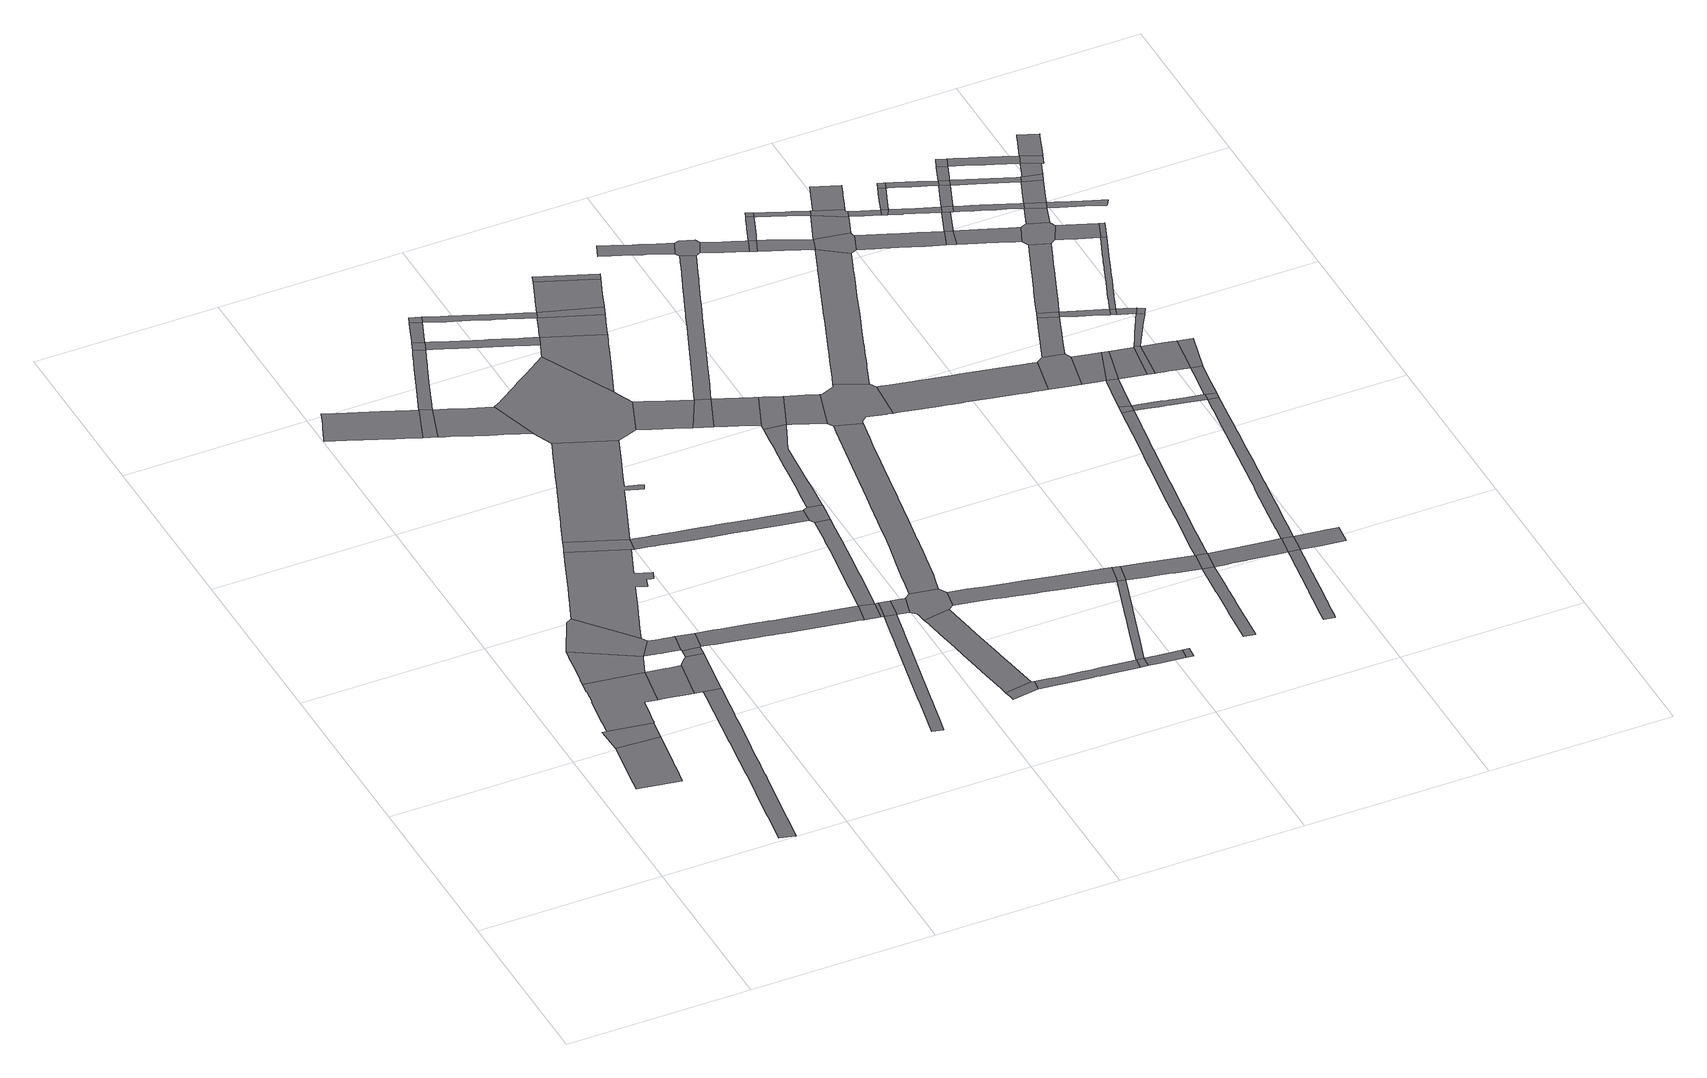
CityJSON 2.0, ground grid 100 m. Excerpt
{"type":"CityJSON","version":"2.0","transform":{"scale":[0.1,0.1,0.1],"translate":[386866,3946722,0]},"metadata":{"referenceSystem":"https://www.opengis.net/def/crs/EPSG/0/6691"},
"CityObjects":{
"road1":{"type":"Road","geometry":[{"type":"MultiSurface","lod":"1","boundaries":[[[0,1,2,3,4,5,6,7,8,9,10,11]]]}]},
"road2":{"type":"Road","geometry":[{"type":"MultiSurface","lod":"1","boundaries":[[[12,0,11,13,14]]]}]},
"road3":{"type":"Road","geometry":[{"type":"MultiSurface","lod":"1","boundaries":[[[15,16,17,18,19,20,21,22,23,24,25,14,13,26,27,28,29,30,31,32]]]}]},
"road4":{"type":"Road","attributes":{"RoadStructureAttribute.sectionType":"1"},"geometry":[{"type":"MultiSurface","lod":"1","boundaries":[[[33,34,35,36,37,38,39,40,41,42,43,44,45,46,47,48,49,50,51,52,53,54,55,56,57,58,59,60,61,62,63,64,65,66,67,68,69,70,71,72,73]]]}]},
"road5":{"type":"Road","attributes":{"function":"3","RoadStructureAttribute.sectionType":"1"},"geometry":[{"type":"MultiSurface","lod":"1","boundaries":[[[74,75,76,77,78,79,80,15,32,81,82,83]]]}]},
"road6":{"type":"Road","geometry":[{"type":"MultiSurface","lod":"1","boundaries":[[[84,85,74,83,86,87]]]}]},
"road7":{"type":"Road","attributes":{"RoadStructureAttribute.sectionType":"1"},"geometry":[{"type":"MultiSurface","lod":"1","boundaries":[[[88,89,90,32,31,91,92,93,94]]]}]},
"road8":{"type":"Road","geometry":[{"type":"MultiSurface","lod":"1","boundaries":[[[95,96,97,94,93,98,33,73,99,100,101,102,103]]]}]},
"road9":{"type":"Road","attributes":{"RoadStructureAttribute.sectionType":"1"},"geometry":[{"type":"MultiSurface","lod":"1","boundaries":[[[104,105,106,107,86,83,108,109,110,111,112,113,114,115]]]}]},
"road10":{"type":"Road","attributes":{"RoadStructureAttribute.sectionType":"1"},"geometry":[{"type":"MultiSurface","lod":"1","boundaries":[[[116,95,103,117,118]]]}]},
"road11":{"type":"Road","attributes":{"function":"3","RoadStructureAttribute.sectionType":"1"},"geometry":[{"type":"MultiSurface","lod":"1","boundaries":[[[119,120,121,122,123,124,125,126,127,128,84,87,129,130,131,132,133,134,135,136,137,138,139,140,141,142,143,144,145]]]}]},
"road12":{"type":"Road","geometry":[{"type":"MultiSurface","lod":"1","boundaries":[[[146,115,114,147,116,118,148,149]]]}]},
"road13":{"type":"Road","attributes":{"RoadStructureAttribute.sectionType":"1"},"geometry":[{"type":"MultiSurface","lod":"1","boundaries":[[[150,151,152,153,154,155,156,157,158,159,160,161,162,163,164,165,166,167,168]]]}]},
"road14":{"type":"Road","geometry":[{"type":"MultiSurface","lod":"1","boundaries":[[[169,170,171,119,145,172,173]]]}]},
"road15":{"type":"Road","geometry":[{"type":"MultiSurface","lod":"1","boundaries":[[[174,168,167,175,176,177,178]]]}]},
"road16":{"type":"Road","attributes":{"RoadStructureAttribute.sectionType":"1"},"geometry":[{"type":"MultiSurface","lod":"1","boundaries":[[[179,180,178,177,181,182,183,184,185,186,187,188,189,190,191,192]]]}]},
"road17":{"type":"Road","attributes":{"RoadStructureAttribute.sectionType":"1"},"geometry":[{"type":"MultiSurface","lod":"1","boundaries":[[[193,194,195,196,197,198,199,200,201,202,203,204,205,206,207,208,149,148,209,210,211,212,213,214,215,216,217,218,219,220,221,222,223,224]]]}]},
"road18":{"type":"Road","attributes":{"RoadStructureAttribute.sectionType":"1"},"geometry":[{"type":"MultiSurface","lod":"1","boundaries":[[[225,226,227,228,229,230,231,232,174,178,233,234,235,236,237,238,239,240,241]]]}]},
"road19":{"type":"Road","attributes":{"function":"3","RoadStructureAttribute.sectionType":"1"},"geometry":[{"type":"MultiSurface","lod":"1","boundaries":[[[242,243,244,245,246,247,248,249,250,251,252,253,254,255,169,173,256,257,258,259,260,261,262,263,264,265,266,267,268,269,270]]]}]},
"road20":{"type":"Road","geometry":[{"type":"MultiSurface","lod":"1","boundaries":[[[271,225,241,272]]]}]},
"road21":{"type":"Road","attributes":{"RoadStructureAttribute.sectionType":"1"},"geometry":[{"type":"MultiSurface","lod":"1","boundaries":[[[273,274,275,276,277,278,279,280,281,282,283,284,285,286,287,288,289,290,291,292,293,294,295,296,297]]]}]},
"road22":{"type":"Road","attributes":{"RoadStructureAttribute.sectionType":"1"},"geometry":[{"type":"MultiSurface","lod":"1","boundaries":[[[298,299,300,301,271,272,302,303]]]}]},
"road23":{"type":"Road","attributes":{"RoadStructureAttribute.sectionType":"1"},"geometry":[{"type":"MultiSurface","lod":"1","boundaries":[[[304,305,306,307,308,309,310,311,312,313,314,315,316,317,318,319,320,321,322,323,324,325,326,327,328,329,173,172,330,331,332,333,334,335,336,337,338,339,340,341,342,343,344,345,346,347,348,349,350,351,352,353,354,355,356,357]]]}]},
"road24":{"type":"Road","geometry":[{"type":"MultiSurface","lod":"1","boundaries":[[[358,298,303,359]]]}]},
"road25":{"type":"Road","geometry":[{"type":"MultiSurface","lod":"1","boundaries":[[[224,223,360,361,362]]]}]},
"road26":{"type":"Road","geometry":[{"type":"MultiSurface","lod":"1","boundaries":[[[363,364,365,366,367,368,369,370,192,191,242,270,371,372,373,374,375,376,377]]]}]},
"road27":{"type":"Road","attributes":{"RoadStructureAttribute.sectionType":"1"},"geometry":[{"type":"MultiSurface","lod":"1","boundaries":[[[378,379,380,381,382,383,384,385,386,387,388,272,241,389,390,391,392,393,394,395,396,397,398,399,400,401,402,403]]]}]},
"road28":{"type":"Road","attributes":{"RoadStructureAttribute.sectionType":"1"},"geometry":[{"type":"MultiSurface","lod":"1","boundaries":[[[362,361,273,404]]]}]},
"road29":{"type":"Road","geometry":[{"type":"MultiSurface","lod":"1","boundaries":[[[404,273,297,405]]]}]},
"road30":{"type":"Road","geometry":[{"type":"MultiSurface","lod":"1","boundaries":[[[406,407,408,409,410,411]]]}]},
"road31":{"type":"Road","attributes":{"RoadStructureAttribute.sectionType":"1"},"geometry":[{"type":"MultiSurface","lod":"1","boundaries":[[[412,405,297,413,414]]]}]},
"road32":{"type":"Road","attributes":{"RoadStructureAttribute.sectionType":"1"},"geometry":[{"type":"MultiSurface","lod":"1","boundaries":[[[415,416,417,418,419,420,421,422,423,359,303,424,425,426,427,428,429,430,431,432,433,434]]]}]},
"road33":{"type":"Road","attributes":{"RoadStructureAttribute.sectionType":"1"},"geometry":[{"type":"MultiSurface","lod":"1","boundaries":[[[435,436,437,438,439,440,441,442,443,444,224,362,445,446,447,448,449,450,451,452,453,454,455,456,457]]]}]},
"road34":{"type":"Road","attributes":{"RoadStructureAttribute.sectionType":"1"},"geometry":[{"type":"MultiSurface","lod":"1","boundaries":[[[458,459,460,461,462,463,464,465,466,467,468,469,470,471,472,473,474,475,476,477,478,479,407,406]]]}]},
"road35":{"type":"Road","geometry":[{"type":"MultiSurface","lod":"1","boundaries":[[[480,481,414,413,482,483,466,465,484,485,486,487]]]}]},
"road36":{"type":"Road","attributes":{"RoadStructureAttribute.sectionType":"1"},"geometry":[{"type":"MultiSurface","lod":"1","boundaries":[[[488,489,375,374,490,491,492,493,494,495,496,497]]]}]},
"road37":{"type":"Road","attributes":{"function":"3","RoadStructureAttribute.sectionType":"1"},"geometry":[{"type":"MultiSurface","lod":"1","boundaries":[[[403,402,498,499,500,363,377,501,502,503,504,505]]]}]},
"road38":{"type":"Road","geometry":[{"type":"MultiSurface","lod":"1","boundaries":[[[506,357,356,507,435,457,508,509,510]]]}]},
"road39":{"type":"Road","attributes":{"RoadStructureAttribute.sectionType":"1"},"geometry":[{"type":"MultiSurface","lod":"1","boundaries":[[[511,512,513,514,515,516,517,518,519,411,410,520,521,522,523,524,525,526,527,528,529,530,531]]]}]},
"road40":{"type":"Road","geometry":[{"type":"MultiSurface","lod":"1","boundaries":[[[497,496,532,533]]]}]},
"road41":{"type":"Road","geometry":[{"type":"MultiSurface","lod":"1","boundaries":[[[433,534,535,536,537,538,403,505,539,540,541,542]]]}]},
"road42":{"type":"Road","attributes":{"RoadStructureAttribute.sectionType":"1"},"geometry":[{"type":"MultiSurface","lod":"1","boundaries":[[[543,544,545,546,547,548,549,550,551,552,553,554,506,510,555,556,557,558,559,560,561,562,563]]]}]},
"road43":{"type":"Road","geometry":[{"type":"MultiSurface","lod":"1","boundaries":[[[434,433,542,564]]]}]},
"road44":{"type":"Road","attributes":{"RoadStructureAttribute.sectionType":"1"},"geometry":[{"type":"MultiSurface","lod":"1","boundaries":[[[565,566,567,533,532,568,569,570,571,572,573]]]}]},
"road45":{"type":"Road","attributes":{"function":"3","RoadStructureAttribute.sectionType":"1"},"geometry":[{"type":"MultiSurface","lod":"1","boundaries":[[[574,575,576,434,564,577,578,579]]]}]},
"road46":{"type":"Road","attributes":{"RoadStructureAttribute.sectionType":"1"},"geometry":[{"type":"MultiSurface","lod":"1","boundaries":[[[580,581,582,583,584,585,586,587,588,589,590,591,592,593,594,595,596,597,480,487,598,599,600,601,602,603,604,605,606,607,608,609,610,611,612,613,614,615,616,617,618,619,620,621]]]}]},
"road47":{"type":"Road","geometry":[{"type":"MultiSurface","lod":"1","boundaries":[[[622,623,574,579,624]]]}]},
"road48":{"type":"Road","geometry":[{"type":"MultiSurface","lod":"1","boundaries":[[[531,530,625,626]]]}]},
"road49":{"type":"Road","geometry":[{"type":"MultiSurface","lod":"1","boundaries":[[[627,628,629,573,572,543,563,630]]]}]},
"road50":{"type":"Road","attributes":{"RoadStructureAttribute.sectionType":"1"},"geometry":[{"type":"MultiSurface","lod":"1","boundaries":[[[631,632,633,634,635,636,637,638,639,640,641,642,643,485,484,644,645,646,647,648,649,650,651,652,653,654,655,656,657]]]}]},
"road51":{"type":"Road","attributes":{"RoadStructureAttribute.sectionType":"1"},"geometry":[{"type":"MultiSurface","lod":"1","boundaries":[[[658,659,626,625,660,661,662]]]}]},
"road52":{"type":"Road","geometry":[{"type":"MultiSurface","lod":"1","boundaries":[[[663,630,563,664,665,666]]]}]},
"road53":{"type":"Road","attributes":{"RoadStructureAttribute.sectionType":"1"},"geometry":[{"type":"MultiSurface","lod":"1","boundaries":[[[667,668,669,670,671,672,673,674,675,676,677,678,679,680,681,497,533,682,683,684,685,686,687,688,689,690,691,692,693,694,695]]]}]},
"road54":{"type":"Road","attributes":{"RoadStructureAttribute.sectionType":"1"},"geometry":[{"type":"MultiSurface","lod":"1","boundaries":[[[696,697,698,699,700,531,626,701,702,703,704,705,706,707,657]]]}]},
"road55":{"type":"Road","geometry":[{"type":"MultiSurface","lod":"1","boundaries":[[[662,661,708,709]]]}]},
"road56":{"type":"Road","geometry":[{"type":"MultiSurface","lod":"1","boundaries":[[[710,711,712,713,666,665,714,580,621,715,716,717,718,719,720,721]]]}]},
"road57":{"type":"Road","attributes":{"RoadStructureAttribute.sectionType":"1"},"geometry":[{"type":"MultiSurface","lod":"1","boundaries":[[[722,723,724,725,726,727,728,729,730,731,732,733,734,735,736,737,738,739,740]]]}]},
"road58":{"type":"Road","geometry":[{"type":"MultiSurface","lod":"1","boundaries":[[[741,631,657,707,742]]]}]},
"road59":{"type":"Road","attributes":{"RoadStructureAttribute.sectionType":"1"},"geometry":[{"type":"MultiSurface","lod":"1","boundaries":[[[743,744,745,746,747,748,742,707,749,750,751,752,753,754]]]}]},
"road60":{"type":"Road","geometry":[{"type":"MultiSurface","lod":"1","boundaries":[[[755,740,739,667,695,756,757,758]]]}]},
"road61":{"type":"Road","attributes":{"RoadStructureAttribute.sectionType":"1"},"geometry":[{"type":"MultiSurface","lod":"1","boundaries":[[[753,759,760,761,762,763,764,765,766,767,768,769,770,771,772,773,774,775,776,777,778,779,780]]]}]},
"road62":{"type":"Road","attributes":{"RoadStructureAttribute.sectionType":"1"},"geometry":[{"type":"MultiSurface","lod":"1","boundaries":[[[781,782,783,784,785,786,787,788,757,756,789,790,791,792,793,794,795,796,797]]]}]},
"road63":{"type":"Road","attributes":{"RoadStructureAttribute.sectionType":"1"},"geometry":[{"type":"MultiSurface","lod":"1","boundaries":[[[798,799,800,801,802,803,804,805,806,807,808,809,810,811,812,813,814,710,721,815,816,817,818,819,820,821,822,823,824,825,826,827,828,829,830]]]}]},
"road64":{"type":"Road","geometry":[{"type":"MultiSurface","lod":"1","boundaries":[[[754,753,780,831]]]}]},
"road65":{"type":"Road","geometry":[{"type":"MultiSurface","lod":"1","boundaries":[[[797,796,832,833]]]}]},
"road66":{"type":"Road","attributes":{"RoadStructureAttribute.sectionType":"1"},"geometry":[{"type":"MultiSurface","lod":"1","boundaries":[[[834,835,836,837,838,839,840,841,842,843,844,720,719,845,846,847,848,849,850,851,852,853,854,855,856,857,858,859,860,861]]]}]},
"road67":{"type":"Road","attributes":{"RoadStructureAttribute.sectionType":"1"},"geometry":[{"type":"MultiSurface","lod":"1","boundaries":[[[862,863,864,865,866,867,868,797,833,869,870,871,872,873]]]}]},
"road68":{"type":"Road","attributes":{"RoadStructureAttribute.sectionType":"1"},"geometry":[{"type":"MultiSurface","lod":"1","boundaries":[[[874,875,876,877,878,833,832,879,880,881,882,883,798]]]}]},
"road69":{"type":"Road","attributes":{"RoadStructureAttribute.sectionType":"1"},"geometry":[{"type":"MultiSurface","lod":"1","boundaries":[[[884,885,886,887,888,889,890,831,780,891,892,893,894,895,896,897,898,899,900]]]}]},
"road70":{"type":"Road","geometry":[{"type":"MultiSurface","lod":"1","boundaries":[[[901,862,873,902]]]}]},
"road71":{"type":"Road","attributes":{"RoadStructureAttribute.sectionType":"1"},"geometry":[{"type":"MultiSurface","lod":"1","boundaries":[[[899,903,904,905,906,907,908,909,910,911,912,913,914,915,916,917,918,919,920,921,922,923,924,925,926,927,928]]]}]},
"road72":{"type":"Road","attributes":{"RoadStructureAttribute.sectionType":"1"},"geometry":[{"type":"MultiSurface","lod":"1","boundaries":[[[929,930,931,932,933,934,935,936,937,938,939,940,941,942,943,944,945,946,947,948,949,754,831,950,951,952,953,954,955,956,957,958,959,960,961,962,963,964,965,966,967,968,969,970,971,972]]]}]},
"road73":{"type":"Road","attributes":{"RoadStructureAttribute.sectionType":"1"},"geometry":[{"type":"MultiSurface","lod":"1","boundaries":[[[973,974,975,976,977,978,979,980,981,982,983,984,985,986,902,873]]]}]},
"road74":{"type":"Road","geometry":[{"type":"MultiSurface","lod":"1","boundaries":[[[874,798,830,987,988,989,990,991]]]}]},
"road75":{"type":"Road","geometry":[{"type":"MultiSurface","lod":"1","boundaries":[[[900,899,928,992]]]}]},
"road76":{"type":"Road","attributes":{"RoadStructureAttribute.sectionType":"1"},"geometry":[{"type":"MultiSurface","lod":"1","boundaries":[[[977,874,991,993]]]}]},
"road77":{"type":"Road","geometry":[{"type":"MultiSurface","lod":"1","boundaries":[[[994,861,860,995,996,997,998,999]]]}]},
"road78":{"type":"Road","geometry":[{"type":"MultiSurface","lod":"1","boundaries":[[[978,977,993,1000,1001,1002,1003,1004,1005]]]}]},
"road79":{"type":"Road","geometry":[{"type":"MultiSurface","lod":"1","boundaries":[[[1006,929,972,1007]]]}]},
"road80":{"type":"Road","attributes":{"RoadStructureAttribute.sectionType":"1"},"geometry":[{"type":"MultiSurface","lod":"1","boundaries":[[[1008,1009,1010,1011,992,928,1012,1013,1014]]]}]},
"road81":{"type":"Road","attributes":{"RoadStructureAttribute.sectionType":"1"},"geometry":[{"type":"MultiSurface","lod":"1","boundaries":[[[1015,1016,1017,1018,1019,1020,1005,1004,1021,1022,1023,1024,1025]]]}]},
"road82":{"type":"Road","attributes":{"RoadStructureAttribute.sectionType":"1"},"geometry":[{"type":"MultiSurface","lod":"1","boundaries":[[[1026,1027,1028,1029,1030,1031,1006,1007,1032,1033,1034,1035]]]}]},
"road83":{"type":"Road","attributes":{"RoadStructureAttribute.sectionType":"1"},"geometry":[{"type":"MultiSurface","lod":"1","boundaries":[[[1036,1037,1038,1039,1040,1041,1042,1043,988,987,1044,1045,1046,1047,1048,1049,1050,1051,1052]]]}]},
"road84":{"type":"Road","attributes":{"RoadStructureAttribute.sectionType":"1"},"geometry":[{"type":"MultiSurface","lod":"1","boundaries":[[[1053,1054,1055,998,997,1056,1057,1026,1058]]]}]},
"road85":{"type":"Road","attributes":{"RoadStructureAttribute.sectionType":"1"},"geometry":[{"type":"MultiSurface","lod":"1","boundaries":[[[1059,1001,1000,1060,1061,1062,1063]]]}]},
"road86":{"type":"Road","attributes":{"RoadStructureAttribute.sectionType":"1"},"geometry":[{"type":"MultiSurface","lod":"1","boundaries":[[[1064,1065,994,999,1066,1067,1068,1069,1070]]]}]},
"road87":{"type":"Road","attributes":{"RoadStructureAttribute.sectionType":"1"},"geometry":[{"type":"MultiSurface","lod":"1","boundaries":[[[1071,1072,1073,1074,1075,1076,1077,1078,1079,1080,1081,1082,1083,1084,1085,1086,1087,1088,1089,1090,1091,1092,1093,1094,1095,900,992,1096,1097,1098,1099,1100,1101,1102,1103,1104,1105,1106,1107,1108,1109,1110,1111,1112,1113,1114,1115,1116,1117,1118]]]}]},
"road88":{"type":"Road","geometry":[{"type":"MultiSurface","lod":"1","boundaries":[[[1058,1026,1035,1119]]]}]},
"road89":{"type":"Road","geometry":[{"type":"MultiSurface","lod":"1","boundaries":[[[1063,1062,1120,1121,1122]]]}]},
"road90":{"type":"Road","attributes":{"RoadStructureAttribute.sectionType":"1"},"geometry":[{"type":"MultiSurface","lod":"1","boundaries":[[[1123,1124,1125,1126,1127,1128,1129,1007,972,1130,1131,1132,1133,1134,1135,1136,1137,1118]]]}]},
"road91":{"type":"Road","geometry":[{"type":"MultiSurface","lod":"1","boundaries":[[[1138,1064,1070,1139]]]}]},
"road92":{"type":"Road","attributes":{"RoadStructureAttribute.sectionType":"1"},"geometry":[{"type":"MultiSurface","lod":"1","boundaries":[[[1119,1035,1140,1141]]]}]},
"road93":{"type":"Road","attributes":{"RoadStructureAttribute.sectionType":"1"},"geometry":[{"type":"MultiSurface","lod":"1","boundaries":[[[1142,1143,1144,1145,1146,1063,1122,1147,1148,1149]]]}]},
"road94":{"type":"Road","geometry":[{"type":"MultiSurface","lod":"1","boundaries":[[[1052,1051,1150,1151]]]}]},
"road95":{"type":"Road","attributes":{"RoadStructureAttribute.sectionType":"1"},"geometry":[{"type":"MultiSurface","lod":"1","boundaries":[[[1152,1153,1154,1155,1122,1121,1156,1157,1158,1159,1160,1161,1162,1163,1164]]]}]},
"road96":{"type":"Road","geometry":[{"type":"MultiSurface","lod":"1","boundaries":[[[1165,1142,1149,1166,1167]]]}]},
"road97":{"type":"Road","geometry":[{"type":"MultiSurface","lod":"1","boundaries":[[[1168,1141,1140,1169,1170]]]}]},
"road98":{"type":"Road","attributes":{"RoadStructureAttribute.sectionType":"1"},"geometry":[{"type":"MultiSurface","lod":"1","boundaries":[[[1163,1171,1172,1052,1151,1173,1174,1175]]]}]},
"road99":{"type":"Road","attributes":{"RoadStructureAttribute.sectionType":"1"},"geometry":[{"type":"MultiSurface","lod":"1","boundaries":[[[1176,1177,1178,1179,1180,1181,1182,1183,1184,1139,1070]]]}]},
"road100":{"type":"Road","geometry":[{"type":"MultiSurface","lod":"1","boundaries":[[[1123,1118,1117,1185]]]}]},
"road101":{"type":"Road","attributes":{"RoadStructureAttribute.sectionType":"1"},"geometry":[{"type":"MultiSurface","lod":"1","boundaries":[[[1186,1187,1188,1189,1190,1191,1192,1193,1194,1195,1138,1139,1196,1197,1198,1199,1200,1201,1202,1203,1204]]]}]},
"road102":{"type":"Road","geometry":[{"type":"MultiSurface","lod":"1","boundaries":[[[1164,1163,1175,1205,1206,1207]]]}]},
"road103":{"type":"Road","attributes":{"RoadStructureAttribute.sectionType":"1"},"geometry":[{"type":"MultiSurface","lod":"1","boundaries":[[[1208,1209,1210,1170,1169,1211,1212,1213,1214,1215,1216]]]}]},
"road104":{"type":"Road","attributes":{"RoadStructureAttribute.sectionType":"1"},"geometry":[{"type":"MultiSurface","lod":"1","boundaries":[[[1217,1218,1219,1220,1166,1149,1221,1222,1223,1224,1225,1226,1227,1228]]]}]},
"road105":{"type":"Road","attributes":{"RoadStructureAttribute.sectionType":"1"},"geometry":[{"type":"MultiSurface","lod":"1","boundaries":[[[1229,1230,1231,1232,1233,1234,1151,1150,1235,1236,1237,1238,1239,1240,1241,1242,1243,1244]]]}]},
"road106":{"type":"Road","attributes":{"RoadStructureAttribute.sectionType":"1"},"geometry":[{"type":"MultiSurface","lod":"1","boundaries":[[[1215,1245,1246,1247,1248,1249,1250,1123,1185,1251,1252,1253]]]}]},
"road107":{"type":"Road","attributes":{"RoadStructureAttribute.sectionType":"1"},"geometry":[{"type":"MultiSurface","lod":"1","boundaries":[[[1254,1255,1256,1257,1168,1170,1258,1259,1260,1261,1262]]]}]},
"road108":{"type":"Road","geometry":[{"type":"MultiSurface","lod":"1","boundaries":[[[1181,1180,1263,1264]]]}]},
"road109":{"type":"Road","attributes":{"RoadStructureAttribute.sectionType":"1"},"geometry":[{"type":"MultiSurface","lod":"1","boundaries":[[[1227,1265,1164,1207,1266,1267]]]}]},
"road110":{"type":"Road","attributes":{"RoadStructureAttribute.sectionType":"1"},"geometry":[{"type":"MultiSurface","lod":"1","boundaries":[[[1268,1269,1270,1264,1263,1271,1254,1272]]]}]},
"road111":{"type":"Road","geometry":[{"type":"MultiSurface","lod":"1","boundaries":[[[1216,1215,1253,1273]]]}]},
"road112":{"type":"Road","geometry":[{"type":"MultiSurface","lod":"1","boundaries":[[[1228,1227,1267,1274]]]}]},
"road113":{"type":"Road","geometry":[{"type":"MultiSurface","lod":"1","boundaries":[[[1272,1254,1262,1275]]]}]},
"road114":{"type":"Road","attributes":{"RoadStructureAttribute.sectionType":"1"},"geometry":[{"type":"MultiSurface","lod":"1","boundaries":[[[1276,1277,1278,1279,1280,1281,1206,1205,1282,1283,1284,1285,1286,1287,1288,1289,1290,1291,1292]]]}]},
"road115":{"type":"Road","attributes":{"RoadStructureAttribute.sectionType":"1"},"geometry":[{"type":"MultiSurface","lod":"1","boundaries":[[[1293,1228,1274,1294,1295,1296,1297]]]}]},
"road116":{"type":"Road","geometry":[{"type":"MultiSurface","lod":"1","boundaries":[[[1298,1244,1243,1186,1204,1299,1300,1301,1302,1303,1304,1305,1306]]]}]},
"road117":{"type":"Road","geometry":[{"type":"MultiSurface","lod":"1","boundaries":[[[1307,1293,1297,1308]]]}]},
"road118":{"type":"Road","attributes":{"RoadStructureAttribute.sectionType":"1"},"geometry":[{"type":"MultiSurface","lod":"1","boundaries":[[[1309,1310,1311,1312,1313,1314,1315,1316,1317,1318,1319,1320,1321,1181,1264,1322,1323,1324,1325,1326,1327,1328,1329,1330,1331,1332,1333,1334,1335,1336,1337,1338]]]}]},
"road119":{"type":"Road","attributes":{"RoadStructureAttribute.sectionType":"1"},"geometry":[{"type":"MultiSurface","lod":"1","boundaries":[[[1339,1340,1341,1342,1343,1344,1274,1267,1345,1346,1347,1348,1349,1350,1351]]]}]},
"road120":{"type":"Road","attributes":{"RoadStructureAttribute.sectionType":"1"},"geometry":[{"type":"MultiSurface","lod":"1","boundaries":[[[1291,1352,1298,1306,1353,1354]]]}]},
"road121":{"type":"Road","geometry":[{"type":"MultiSurface","lod":"1","boundaries":[[[1292,1291,1354,1355]]]}]},
"road122":{"type":"Road","attributes":{"RoadStructureAttribute.sectionType":"1"},"geometry":[{"type":"MultiSurface","lod":"1","boundaries":[[[1300,1299,1356,1357,1358,1359,1309,1360]]]}]},
"road123":{"type":"Road","attributes":{"RoadStructureAttribute.sectionType":"1"},"geometry":[{"type":"MultiSurface","lod":"1","boundaries":[[[1361,1362,1363,1364,1365,1366,1367,1368,1369,1370,1371,1372,1373,1308,1297]]]}]},
"road124":{"type":"Road","attributes":{"RoadStructureAttribute.sectionType":"1"},"geometry":[{"type":"MultiSurface","lod":"1","boundaries":[[[1350,1374,1375,1376,1377,1378,1292,1355,1379,1380]]]}]},
"road125":{"type":"Road","geometry":[{"type":"MultiSurface","lod":"1","boundaries":[[[1360,1309,1338,1381]]]}]},
"road126":{"type":"Road","geometry":[{"type":"MultiSurface","lod":"1","boundaries":[[[1351,1350,1380,1382,1383]]]}]},
"road127":{"type":"Road","attributes":{"RoadStructureAttribute.sectionType":"1"},"geometry":[{"type":"MultiSurface","lod":"1","boundaries":[[[1384,1385,1386,1387,1388,1389,1355,1354,1390,1391,1392,1393,1394,1395,1396]]]}]},
"road128":{"type":"Road","attributes":{"RoadStructureAttribute.sectionType":"1"},"geometry":[{"type":"MultiSurface","lod":"1","boundaries":[[[1366,1383,1382,1397,1398]]]}]},
"road129":{"type":"Road","geometry":[{"type":"MultiSurface","lod":"1","boundaries":[[[1367,1366,1398,1399,1400]]]}]},
"road130":{"type":"Road","attributes":{"RoadStructureAttribute.sectionType":"1"},"geometry":[{"type":"MultiSurface","lod":"1","boundaries":[[[1401,1402,1403,1404,1367,1400,1405,1406,1407,1408,1409,1410,1411]]]}]}
},
"vertices":[
[233,1008,0],[216,888,0],[193,724,0],[191,708,0],[188,689,0],[186,676,0],[416,635,0],[433,742,0],[438,777,0],[442,799,0],[454,878,0],[473,995,0],
[231,1152,0],[491,1111,0],[253,1148,0],
[309,1536,0],[308,1532,0],[300,1477,0],[303,1476,0],[291,1388,0],[287,1388,0],[279,1334,0],[276,1314,0],[264,1227,0],[260,1194,0],[258,1184,0],[492,1112,0],[496,1139,0],[507,1206,0],[519,1280,0],[527,1279,0],[586,1268,0],[624,1490,0],
[815,1228,0],[814,1221,0],[810,1187,0],[776,947,0],[767,881,0],[760,831,0],[757,805,0],[736,653,0],[729,604,0],[727,590,0],[716,508,0],[709,465,0],[702,417,0],[699,398,0],[691,345,0],[685,302,0],[677,248,0],[672,210,0],[670,198,0],[645,25,0],[730,3,0],[748,146,0],[760,221,0],[766,261,0],[781,362,0],[793,440,0],[794,447,0],[803,502,0],[804,512,0],[809,557,0],[812,576,0],[814,588,0],[824,657,0],[835,731,0],[858,880,0],[866,934,0],[867,941,0],[873,993,0],[874,1000,0],[885,1077,0],[905,1215,0],
[348,1805,0],[346,1789,0],[338,1735,0],[337,1730,0],[332,1692,0],[315,1578,0],[314,1571,0],[653,1563,0],[664,1589,0],[672,1609,0],
[484,2028,0],[449,2008,0],[743,1708,0],[725,1742,0],
[750,1471,0],[730,1474,0],[729,1475,0],[635,1260,0],[726,1244,0],[769,1236,0],[809,1463,0],
[858,1514,0],[855,1511,0],[844,1502,0],[783,1234,0],[906,1220,0],[912,1262,0],[917,1293,0],[940,1442,0],[949,1500,0],
[856,1687,0],[824,1693,0],[801,1697,0],[746,1707,0],[677,1608,0],[726,1599,0],[731,1599,0],[739,1597,0],[762,1593,0],[799,1586,0],[860,1575,0],[880,1683,0],
[862,1564,0],[952,1523,0],[957,1556,0],
[680,2518,0],[671,2495,0],[644,2427,0],[587,2284,0],[574,2251,0],[540,2166,0],[539,2164,0],[538,2163,0],[533,2149,0],[527,2133,0],[733,1761,0],[767,1848,0],[775,1869,0],[780,1881,0],[818,1974,0],[876,2122,0],[931,2100,0],[933,2099,0],[934,2103,0],[951,2153,0],[973,2146,0],[986,2141,0],[1001,2178,0],[1006,2187,0],[917,2219,0],[916,2220,0],[986,2396,0],
[912,1677,0],[863,1573,0],[958,1557,0],[978,1664,0],
[495,3857,0],[358,3912,0],[158,3993,0],[89,4021,0],[59,3947,0],[49,3923,0],[42,3907,0],[35,3890,0],[9,3827,0],[6,3820,0],[106,3779,0],[184,3747,0],[250,3720,0],[306,3697,0],[324,3689,0],[328,3688,0],[371,3671,0],[452,3637,0],[530,3843,0],
[710,2594,0],[701,2570,0],[690,2542,0],[1000,2393,0],[1015,2472,0],
[532,3849,0],[481,3625,0],[486,3623,0],[520,3609,0],[590,3817,0],
[756,3750,0],[664,3787,0],[554,3595,0],[577,3586,0],[685,3542,0],[728,3525,0],[753,3514,0],[790,3499,0],[820,3487,0],[887,3460,0],[892,3458,0],[895,3457,0],[954,3432,0],[873,3703,0],
[1761,1518,0],[1630,1542,0],[1619,1544,0],[1611,1546,0],[1606,1546,0],[1484,1569,0],[1355,1593,0],[1343,1596,0],[1331,1598,0],[1267,1610,0],[1254,1613,0],[1249,1614,0],[1165,1629,0],[1109,1640,0],[1071,1647,0],[1031,1654,0],[1007,1548,0],[1030,1543,0],[1046,1540,0],[1146,1521,0],[1228,1505,0],[1282,1494,0],[1318,1487,0],[1329,1485,0],[1397,1472,0],[1556,1442,0],[1575,1439,0],[1615,1431,0],[1676,1420,0],[1741,1408,0],[1771,1402,0],[1791,1512,0],
[708,4282,0],[696,4253,0],[675,4202,0],[671,4191,0],[653,4146,0],[603,4021,0],[560,3916,0],[542,3872,0],[604,3852,0],[656,3984,0],[702,4097,0],[712,4123,0],[721,4144,0],[744,4201,0],[748,4212,0],[762,4246,0],[767,4258,0],
[1001,3323,0],[994,3304,0],[960,3219,0],[926,3133,0],[904,3080,0],[889,3040,0],[886,3034,0],[864,2978,0],[857,2960,0],[855,2957,0],[850,2944,0],[802,2824,0],[771,2744,0],[762,2723,0],[1042,2538,0],[1124,2744,0],[1159,2832,0],[1216,2813,0],[1225,2810,0],[1252,2800,0],[1260,2821,0],[1265,2832,0],[1254,2836,0],[1239,2841,0],[1172,2863,0],[1172,2864,0],[1201,2937,0],[1249,3055,0],[1307,3202,0],
[730,4337,0],[788,4313,0],
[1870,1383,0],[1846,1264,0],[1828,1172,0],[1827,1169,0],[1827,1168,0],[1826,1167,0],[1740,739,0],[1736,720,0],[1733,704,0],[1731,694,0],[1729,687,0],[1684,463,0],[1742,446,0],[1761,540,0],[1776,615,0],[1791,686,0],[1792,691,0],[1808,770,0],[1824,848,0],[1874,1094,0],[1881,1130,0],[1892,1181,0],[1906,1252,0],[1928,1357,0],[1931,1372,0],
[788,4483,0],[764,4422,0],[757,4404,0],[736,4351,0],[793,4328,0],[847,4460,0],
[1774,2330,0],[1701,2344,0],[1672,2350,0],[1661,2352,0],[1615,2360,0],[1570,2369,0],[1540,2375,0],[1501,2382,0],[1473,2387,0],[1445,2393,0],[1442,2393,0],[1432,2395,0],[1367,2407,0],[1340,2413,0],[1310,2418,0],[1217,2433,0],[1214,2433,0],[1210,2434,0],[1178,2440,0],[1144,2447,0],[1127,2451,0],[1121,2452,0],[1109,2454,0],[1082,2459,0],[1080,2460,0],[1041,2467,0],[1067,2380,0],[1084,2376,0],[1105,2372,0],[1108,2371,0],[1130,2367,0],[1149,2363,0],[1204,2352,0],[1300,2332,0],[1339,2325,0],[1377,2318,0],[1386,2317,0],[1412,2312,0],[1426,2309,0],[1453,2304,0],[1464,2302,0],[1527,2291,0],[1539,2289,0],[1564,2284,0],[1592,2279,0],[1602,2277,0],[1616,2274,0],[1633,2271,0],[1646,2269,0],[1664,2266,0],[1694,2260,0],[1738,2252,0],[1870,2228,0],[1878,2311,0],
[804,4523,0],[862,4500,0],
[1828,1391,0],[1852,1387,0],[1872,1494,0],
[1253,3961,0],[1131,3877,0],[1116,3867,0],[1057,3826,0],[1030,3807,0],[934,3741,0],[904,3720,0],[903,3722,0],[1340,3214,0],[1350,3218,0],[1355,3220,0],[1417,3243,0],[1497,3447,0],[1462,3533,0],[1451,3560,0],
[1286,4116,0],[1243,4133,0],[1220,4142,0],[1143,4173,0],[1081,4197,0],[1067,4203,0],[1062,4205,0],[955,4247,0],[856,4287,0],[844,4292,0],[818,4303,0],[801,4245,0],[900,4206,0],[916,4199,0],[969,4178,0],[1023,4157,0],[1061,4142,0],[1073,4138,0],[1074,4137,0],[1168,4100,0],[1198,4088,0],[1221,4079,0],[1232,4075,0],[1243,4070,0],[1289,4051,0],[1312,4105,0],
[1889,1491,0],
[1950,1480,0],
[2291,604,0],[2143,580,0],[2149,545,0],[2153,517,0],[2298,540,0],[2307,601,0],
[1990,1473,0],[1996,1359,0],[2024,1467,0],
[1363,4297,0],[1325,4312,0],[1208,4359,0],[1199,4363,0],[1176,4373,0],[1064,4418,0],[1048,4425,0],[986,4450,0],[910,4480,0],[912,4433,0],[955,4415,0],[987,4402,0],[1064,4372,0],[1160,4334,0],[1178,4326,0],[1285,4284,0],[1310,4274,0],[1362,4254,0],[1368,4251,0],[1384,4289,0],
[1888,2203,0],[1873,2084,0],[1869,2053,0],[1867,2040,0],[1856,1948,0],[1846,1880,0],[1832,1789,0],[1832,1788,0],[1813,1660,0],[1810,1637,0],[1885,1590,0],[1889,1619,0],[1893,1642,0],[1904,1727,0],[1910,1768,0],[1917,1821,0],[1925,1874,0],[1932,1929,0],[1940,1987,0],[1951,2074,0],[1955,2110,0],[1958,2128,0],[1966,2192,0],
[2264,770,0],[2249,864,0],[2241,913,0],[2227,997,0],[2215,1074,0],[2200,1164,0],[2187,1243,0],[2179,1294,0],[2034,1271,0],[2042,1224,0],[2042,1220,0],[2044,1206,0],[2045,1202,0],[2055,1141,0],[2075,1010,0],[2086,941,0],[2098,866,0],[2109,794,0],[2111,785,0],[2117,746,0],[2117,745,0],[2137,623,0],
[2057,1492,0],[2029,1471,0],[2025,1332,0],[2027,1316,0],[2210,1318,0],[2227,1424,0],[2225,1427,0],[2203,1466,0],
[1652,3384,0],[1552,3425,0],[1431,3237,0],[1473,3219,0],[1489,3213,0],[1589,3171,0],[1649,3147,0],[1653,3145,0],[1675,3136,0],[1778,3333,0],
[1290,4051,0],[1292,4050,0],[1266,3992,0],[1510,3707,0],[1576,3871,0],[1592,3912,0],[1599,3928,0],[1621,3983,0],
[1905,2326,0],[1872,2226,0],[1976,2270,0],[1980,2305,0],[1981,2310,0],
[2637,560,0],[2618,562,0],[2610,563,0],[2553,569,0],[2478,578,0],[2430,584,0],[2400,587,0],[2382,590,0],[2319,600,0],[2313,538,0],[2318,537,0],[2325,536,0],[2399,526,0],[2423,524,0],[2547,509,0],[2569,507,0],[2599,503,0],[2618,501,0],[2687,493,0],[2821,478,0],[2828,538,0],
[1770,3098,0],[1853,3302,0],
[1362,4235,0],[1356,4220,0],[1346,4194,0],[1336,4168,0],[1329,4149,0],[1623,3989,0],[1656,4075,0],[1660,4084,0],[1678,4130,0],
[1981,2973,0],[1971,2882,0],[1965,2827,0],[1962,2802,0],[1956,2756,0],[1946,2667,0],[1939,2605,0],[1935,2573,0],[1930,2535,0],[1927,2506,0],[1919,2442,0],[1906,2338,0],[1993,2447,0],[1997,2496,0],[2000,2530,0],[2001,2544,0],[2023,2789,0],[2045,2840,0],[2057,2866,0],[2067,2890,0],[2098,2960,0],
[1700,4185,0],
[2061,3217,0],[2050,3222,0],[1918,3276,0],[1834,3072,0],[1858,3062,0],[1881,3052,0],[1924,3035,0],[1985,3009,0],[2069,3214,0],
[1474,4514,0],[1433,4414,0],[1406,4344,0],[1701,4189,0],[1737,4281,0],[1782,4394,0],
[2301,2849,0],[2293,2804,0],[2245,2524,0],[2223,2399,0],[2201,2269,0],[2190,2204,0],[2168,2075,0],[2157,2012,0],[2155,2000,0],[2147,1952,0],[2141,1920,0],[2136,1894,0],[2131,1865,0],[2119,1805,0],[2105,1734,0],[2080,1609,0],[2078,1596,0],[2068,1546,0],[2221,1544,0],[2227,1570,0],[2253,1705,0],[2258,1731,0],[2266,1781,0],[2268,1794,0],[2279,1857,0],[2280,1863,0],[2285,1895,0],[2305,2013,0],[2336,2192,0],[2337,2202,0],[2337,2203,0],[2338,2205,0],[2361,2347,0],[2374,2424,0],[2376,2442,0],[2385,2495,0],[2390,2522,0],[2401,2586,0],[2408,2629,0],[2418,2687,0],[2426,2732,0],[2439,2805,0],
[1488,4552,0],[1473,4514,0],[1796,4431,0],
[2863,473,0],[2869,534,0],
[2102,3202,0],[2091,3205,0],[2072,3213,0],[2181,3170,0],
[3040,1250,0],[3040,1251,0],[2986,1262,0],[2975,1264,0],[2927,1275,0],[2877,1285,0],[2732,1316,0],[2648,1334,0],[2627,1339,0],[2537,1358,0],[2410,1385,0],[2365,1395,0],[2328,1403,0],[2327,1294,0],[2408,1277,0],[2472,1262,0],[2486,1259,0],[2608,1231,0],[2611,1230,0],[2626,1227,0],[2647,1223,0],[2650,1222,0],[2761,1198,0],[2900,1167,0],[2925,1161,0],[3013,1142,0],[3016,1142,0],
[2918,529,0],[2912,530,0],[2917,467,0],[3059,451,0],[3065,513,0],
[2284,3130,0],[2122,2950,0],[2282,2884,0],[2348,3104,0],
[2209,4389,0],[2179,4316,0],[2176,4308,0],[2136,4212,0],[2125,4185,0],[2118,4167,0],[2078,4070,0],[2059,4024,0],[2036,3966,0],[2026,3942,0],[1996,3867,0],[1964,3788,0],[1858,3528,0],[1844,3493,0],[1792,3367,0],[1867,3336,0],[1894,3401,0],[1920,3464,0],[1945,3527,0],[2057,3804,0],[2081,3865,0],[2099,3909,0],[2132,3990,0],[2152,4040,0],[2202,4162,0],[2211,4184,0],[2232,4234,0],[2250,4278,0],[2282,4357,0],
[3016,1141,0],[2930,865,0],[2927,856,0],[2922,838,0],[2884,718,0],[2870,536,0],[2920,695,0],[2923,705,0],[2970,855,0],[2996,938,0],[3056,1129,0],[3057,1132,0],
[3096,447,0],[3102,509,0],
[2442,3150,0],[2435,3132,0],[2435,3130,0],[2360,3099,0],[2293,2863,0],[2441,2820,0],[2474,2845,0],[2573,2823,0],[2581,2821,0],[2608,2815,0],[2622,3039,0],[2603,3075,0],
[2194,4506,0],[2155,4522,0],[2148,4525,0],[2087,4550,0],[2066,4558,0],[2040,4569,0],[1986,4591,0],[1955,4604,0],[1943,4609,0],[1878,4636,0],[1847,4561,0],[1907,4536,0],[1955,4516,0],[2007,4495,0],[2052,4476,0],[2065,4471,0],[2138,4440,0],[2194,4417,0],[2228,4491,0],
[3079,1242,0],[3080,1242,0],
[3328,1187,0],[3312,1191,0],[3310,1191,0],[3278,1198,0],[3231,1209,0],[3226,1210,0],[3153,1111,0],[3225,1095,0],[3289,1081,0],[3304,1078,0],[3432,1050,0],[3448,1161,0],
[2257,4501,0],[2307,4368,0],[2342,4443,0],[2331,4471,0],
[3418,889,0],[3416,860,0],[3415,850,0],[3414,838,0],[3405,732,0],[3403,712,0],[3400,680,0],[3391,572,0],[3387,530,0],[3383,483,0],[3383,478,0],[3443,470,0],[3444,478,0],[3448,530,0],[3465,727,0],[3469,772,0],[3472,799,0],[3474,828,0],[3475,842,0],[3476,853,0],[3477,868,0],[3492,1040,0],
[2550,4356,0],[2527,4366,0],[2503,4376,0],[2486,4384,0],[2445,4400,0],[2383,4426,0],[2375,4429,0],[2364,4433,0],[2363,4345,0],[2414,4324,0],[2430,4317,0],[2444,4311,0],[2469,4301,0],[2504,4286,0],[2515,4281,0],[2529,4275,0],[2561,4352,0],
[2827,4150,0],[2783,4038,0],[2774,4014,0],[2768,3997,0],[2749,3948,0],[2739,3923,0],[2726,3887,0],[2714,3858,0],[2694,3806,0],[2651,3695,0],[2647,3684,0],[2624,3622,0],[2556,3447,0],[2546,3420,0],[2526,3369,0],[2510,3327,0],[2462,3201,0],[2650,3199,0],[2659,3223,0],[2691,3307,0],[2711,3359,0],[2712,3362,0],[2750,3464,0],[2789,3565,0],[2800,3595,0],[2818,3642,0],[2851,3730,0],[2887,3825,0],[2899,3856,0],[2911,3887,0],[2915,3898,0],[2959,4015,0],[2970,4044,0],
[3506,1148,0],
[2565,4260,0],[2599,4339,0],
[3372,2884,0],[3365,2886,0],[3316,2896,0],[3313,2897,0],[3246,2910,0],[3035,2954,0],[3011,2959,0],[2947,2972,0],[2882,2986,0],[2689,3025,0],[2648,3034,0],[2627,2811,0],[2645,2808,0],[2700,2796,0],[2717,2793,0],[2818,2771,0],[2889,2757,0],[2898,2755,0],[2944,2745,0],[2965,2741,0],[3101,2712,0],[3116,2709,0],[3243,2682,0],[3268,2677,0],[3304,2670,0],[3343,2662,0],[3371,2656,0],[3416,2875,0],
[2632,4529,0],[2628,4519,0],[2624,4509,0],[2604,4460,0],[2598,4444,0],[2586,4415,0],[2575,4385,0],[2612,4370,0],[2661,4494,0],[2665,4504,0],[2667,4508,0],[2669,4513,0],
[2854,4227,0],[2747,4274,0],[2680,4304,0],[2663,4311,0],[2645,4319,0],[2628,4234,0],[2662,4220,0],[2688,4208,0],[2762,4177,0],[2822,4152,0],
[3860,1102,0],[3812,1108,0],[3640,1130,0],[3625,1132,0],[3613,1134,0],[3562,1140,0],[3525,1145,0],[3559,1030,0],[3584,1027,0],[3614,1023,0],[3657,1017,0],[3664,1016,0],[3740,1005,0],[3778,1000,0],[3798,997,0],[3870,987,0],[3884,1099,0],
[2644,4558,0],[2681,4542,0],
[3863,938,0],[3854,870,0],[3853,864,0],[3847,825,0],[3841,777,0],[3830,704,0],[3827,682,0],[3825,667,0],[3817,607,0],[3816,603,0],[3809,555,0],[3805,525,0],[3803,512,0],[3794,443,0],[3792,430,0],[3853,422,0],[3855,435,0],[3858,458,0],[3867,525,0],[3870,547,0],[3872,561,0],[3888,673,0],[3911,841,0],[3912,847,0],[3922,922,0],[3930,980,0],
[3615,2334,0],[3604,2257,0],[3596,2204,0],[3592,2180,0],[3590,2160,0],[3567,2007,0],[3559,1952,0],[3551,1899,0],[3550,1890,0],[3550,1888,0],[3534,1782,0],[3525,1718,0],[3508,1608,0],[3502,1554,0],[3498,1526,0],[3496,1511,0],[3495,1504,0],[3491,1469,0],[3468,1306,0],[3456,1220,0],[3455,1217,0],[3514,1209,0],[3517,1227,0],[3519,1239,0],[3524,1275,0],[3532,1332,0],[3552,1476,0],[3556,1497,0],[3558,1519,0],[3563,1554,0],[3574,1631,0],[3588,1728,0],[3589,1741,0],[3599,1811,0],[3607,1861,0],[3628,2007,0],[3633,2044,0],[3636,2063,0],[3636,2065,0],[3644,2115,0],[3652,2172,0],[3654,2185,0],[3655,2189,0],[3675,2325,0],
[2680,4508,0],[2813,4452,0],[2816,4450,0],[2882,4422,0],[2924,4404,0],[2937,4435,0],[2905,4448,0],[2854,4469,0],[2829,4480,0],[2826,4481,0],[2764,4507,0],[2760,4509,0],[2739,4518,0],[2685,4540,0],
[3007,4061,0],[3045,4166,0],[3043,4174,0],[3040,4186,0],[3039,4193,0],
[3946,1090,0],
[3086,4313,0],
[3454,2897,0],[3439,2642,0],[3486,2632,0],[3537,2622,0],[3582,2840,0],[3566,2876,0],
[3086,4314,0],[3101,4351,0],[3091,4355,0],[3088,4356,0],[3094,4371,0],[2948,4430,0],
[3622,2382,0],[3681,2365,0],
[4121,1065,0],[4072,1072,0],[4046,1076,0],[4034,1077,0],[4031,965,0],[4163,947,0],[4175,1057,0],
[3018,4606,0],[2995,4548,0],[2982,4515,0],[2978,4505,0],[2967,4478,0],[2965,4472,0],[3109,4411,0],[3136,4480,0],[3147,4507,0],[3149,4513,0],[3164,4549,0],
[3656,2597,0],[3653,2576,0],[3641,2508,0],[3641,2507,0],[3633,2456,0],[3625,2402,0],[3689,2415,0],[3703,2506,0],[3713,2566,0],[3716,2584,0],
[3456,4007,0],[3401,4028,0],[3337,4053,0],[3267,4080,0],[3260,4083,0],[3211,4102,0],[3199,4107,0],[3102,4144,0],[3090,4029,0],[3115,4020,0],[3123,4017,0],[3202,3986,0],[3259,3965,0],[3322,3940,0],[3355,3928,0],[3418,3903,0],[3458,4006,0],
[3670,2822,0],[3636,2829,0],[3602,2836,0],[3567,2615,0],[3616,2605,0],[3733,2809,0],
[3115,4345,0],[3087,4314,0],[3158,4286,0],[3235,4255,0],[3250,4292,0],
[3568,3191,0],[3529,3094,0],[3599,2964,0],[3632,3051,0],[3648,3095,0],[3650,3099,0],[3670,3151,0],
[4030,2182,0],[4030,2181,0],[4027,2155,0],[4024,2133,0],[4016,2075,0],[4001,1959,0],[3994,1911,0],[3985,1843,0],[3982,1818,0],[3976,1774,0],[3974,1763,0],[3972,1746,0],[3959,1649,0],[3951,1589,0],[3946,1549,0],[3945,1542,0],[3942,1524,0],[3940,1510,0],[3938,1496,0],[3937,1494,0],[3928,1429,0],[3902,1229,0],[3896,1184,0],[3895,1178,0],[3890,1139,0],[3958,1183,0],[3963,1221,0],[3966,1243,0],[3970,1268,0],[3977,1320,0],[3987,1394,0],[3992,1438,0],[4004,1523,0],[4007,1548,0],[4018,1628,0],[4019,1641,0],[4026,1692,0],[4032,1738,0],[4042,1823,0],[4045,1842,0],[4057,1937,0],[4063,1987,0],[4063,1988,0],[4077,2093,0],[4083,2147,0],[4088,2182,0],[4094,2237,0],[4039,2249,0],
[3769,2802,0],
[3262,4245,0],[3266,4243,0],[3286,4279,0],
[4042,2289,0],[4039,2290,0],[3939,2311,0],[3867,2326,0],[3857,2328,0],[3826,2335,0],[3719,2357,0],[3696,2321,0],[3743,2311,0],[3800,2299,0],[3839,2291,0],[3859,2287,0],[3860,2286,0],[3938,2270,0],[4007,2256,0],
[3582,3226,0],[3685,3188,0],
[3858,2554,0],[3893,2776,0],
[3311,4453,0],[3300,4423,0],[3297,4417,0],[3267,4337,0],[3263,4326,0],[3321,4369,0],[3336,4409,0],[3348,4439,0],
[3467,3884,0],[3497,3991,0],
[3411,4231,0],[3358,4251,0],[3353,4253,0],[3348,4255,0],[3321,4221,0],[3322,4221,0],[3333,4216,0],[3338,4215,0],[3391,4194,0],[3452,4169,0],[3455,4168,0],[3512,4146,0],[3527,4186,0],
[3326,4490,0],[3362,4476,0],[3356,4478,0],
[3898,2784,0],[3899,2546,0],[3924,2770,0],
[3458,4009,0],[3458,4007,0],[3498,3991,0],[3523,4059,0],[3550,4130,0],
[3670,3150,0],[3710,3135,0],[3753,3117,0],[3854,3078,0],[3901,3059,0],[3917,3100,0],[3885,3112,0],[3725,3172,0],[3688,3186,0],
[4101,2276,0],
[3781,3730,0],[3781,3728,0],[3766,3690,0],[3740,3626,0],[3701,3527,0],[3693,3506,0],[3652,3405,0],[3645,3388,0],[3607,3291,0],[3591,3250,0],[3710,3250,0],[3732,3306,0],[3793,3459,0],[3811,3505,0],[3814,3513,0],[3843,3585,0],[3859,3626,0],[3868,3649,0],[3885,3692,0],
[3564,4125,0],[3580,4166,0],[3580,4168,0],
[4081,2736,0],[4046,2744,0],[3944,2765,0],[3907,2544,0],[3942,2537,0],[3955,2534,0],[3965,2532,0],[4074,2509,0],[4104,2731,0],
[3542,4405,0],[3512,4417,0],[3403,4460,0],[3371,4472,0],[3356,4435,0],[3388,4423,0],[3466,4393,0],[3505,4377,0],[3508,4376,0],[3538,4364,0],[3589,4345,0],[3604,4380,0],
[3791,3878,0],[3754,3892,0],[3712,3908,0],[3706,3910,0],[3658,3929,0],[3531,3978,0],[3563,3848,0],[3643,3817,0],[3648,3815,0],[3657,3812,0],[3688,3800,0],[3722,3786,0],[3735,3781,0],[3743,3778,0],[3763,3770,0],[3806,3872,0],
[4073,2505,0],[4073,2502,0],[4072,2501,0],[4068,2470,0],[4053,2365,0],[4043,2293,0],[4114,2367,0],[4131,2493,0],[4132,2497,0],
[4020,3013,0],[3946,2874,0],[3930,2844,0],[3927,2839,0],[3945,2804,0],[3972,2850,0],[4020,2932,0],[4052,2986,0],[4056,2992,0],
[3929,3049,0],[3944,3088,0],
[3563,4278,0],[3616,4258,0],[3641,4323,0],
[4012,3061,0],[3981,3074,0],[3948,3087,0],[3948,3041,0],[4041,3050,0],
[4185,2715,0],
[3655,4360,0],
[4077,3029,0],
[3890,4043,0],[3705,4117,0],[3704,4117,0],[3668,4131,0],[3661,4134,0],[3633,4145,0],[3593,4114,0],[3660,4089,0],[3678,4082,0],[3689,4077,0],[3720,4066,0],[3760,4050,0],[3806,4033,0],[3808,4032,0],[3869,4008,0],[3887,4001,0],[3904,4038,0],
[3643,4481,0],[3661,4374,0],[3664,4381,0],[3674,4408,0],[3695,4463,0],
[3843,3886,0],[3913,3711,0],[3965,3814,0],[3964,3814,0],[3957,3833,0],[3953,3842,0],[3952,3846,0],[3951,3847,0],[3952,3848,0],
[3666,4538,0],[3717,4519,0],
[4124,3630,0],[4093,3552,0],[4065,3483,0],[4062,3475,0],[4052,3451,0],[4037,3412,0],[4030,3393,0],[4023,3375,0],[4003,3324,0],[3981,3267,0],[3981,3266,0],[3949,3185,0],[3949,3183,0],[3948,3099,0],[3968,3148,0],[3970,3156,0],[3981,3183,0],[3984,3190,0],[4008,3252,0],[4009,3255,0],[4026,3299,0],[4049,3359,0],[4051,3363,0],[4051,3364,0],[4057,3377,0],[4066,3401,0],[4067,3404,0],[4087,3454,0],[4099,3486,0],[4152,3620,0],
[3962,4238,0],[3788,4307,0],[3732,4329,0],[3697,4343,0],[3695,4344,0],[3663,4357,0],[3663,4314,0],[3681,4307,0],[3683,4306,0],[3760,4276,0],[3961,4197,0],[3965,4196,0],[3979,4231,0],
[3844,3888,0],[3957,3864,0],[3990,3957,0],
[4005,3996,0],
[3955,3695,0],[4001,3678,0],[4020,3670,0],[4088,3645,0],[4165,3736,0],
[3771,4433,0],[3839,4405,0],[3867,4394,0],[3949,4362,0],[3963,4356,0],[4025,4331,0],[4046,4385,0],[3970,4416,0],[3964,4418,0],[3909,4441,0],[3861,4460,0],[3776,4495,0],[3750,4506,0],
[3961,4187,0],[3952,4163,0],[3950,4159,0],[3940,4132,0],[3936,4121,0],[4033,4069,0],[4069,4162,0],
[4192,3726,0],
[4087,4207,0],[3986,4229,0],
[4276,3888,0],[4258,3895,0],[4173,3929,0],[4120,3951,0],[4077,3968,0],[4045,3981,0],[4044,3935,0],[4045,3935,0],[4162,3888,0],[4257,3851,0],[4261,3849,0],[4265,3848,0],[4287,3883,0],
[4105,4252,0],[4118,4286,0],
[4129,4281,0],[4152,4339,0],
[4108,4541,0],[4092,4501,0],[4089,4492,0],[4086,4484,0],[4165,4374,0],[4179,4414,0],[4188,4438,0],[4195,4456,0],[4207,4490,0],[4208,4493,0],[4211,4500,0]
]}
